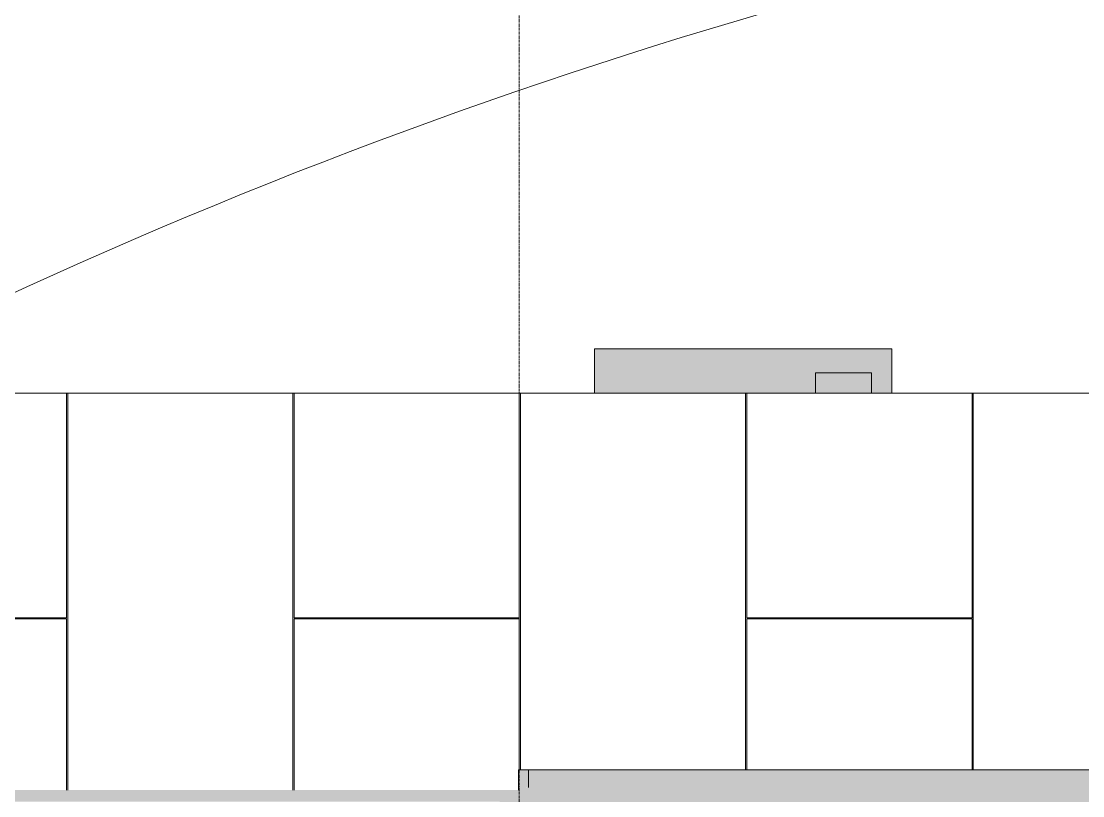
# Model space of a CAD drawing. Header units: inches. Extents: x 20478 to 36715, y -248 to 750.
# Drawn here: x 22436.9 to 22663.2, y 155.5 to 320.5 of the extents above; entities that cross this region are included whole.
import ezdxf

# ---------------------------------------------------------------- set-up
doc = ezdxf.new("R2010")
doc.units = ezdxf.units.IN
doc.header["$MEASUREMENT"] = 0
doc.linetypes.add('Grid Line 1_2_', pattern=[0.875, 0.5, -0.125, 0.125, -0.125])
for name, color, linetype, lineweight in [('A-ROOF', 132, 'Continuous', 13), ('A-WALL-PATT', 111, 'Continuous', 13), ('G-ANNO-TEXT', 231, 'Continuous', 9), ('L-SITE-WALL', 31, 'Continuous', 13), ('M-EQPM', 50, 'Continuous', 9), ('S-COLS', 52, 'Continuous', 9), ('S-GRID', 1, 'Continuous', 9)]:
    doc.layers.add(name, color=color, linetype=linetype, lineweight=lineweight)

# ---------------------------------------------------------------- blocks, each defined once
blk = doc.blocks.new('HSS-Round Hollow Structural Section-Column - HSS4X0_220-947151-Elevation - West')
at = {"layer": 'S-COLS'}
for points in [[(22543.05, 157.17), (22543.05, 161), (22542.93, 161), (22542.93, 157.17)], [(22543.05, 157.17), (22545, 157.23), (22544.97, 161), (22543.05, 161), (22543.05, 160.78)]]:
    blk.add_hatch(color=256, dxfattribs=at).paths.add_polyline_path(points, flags=0)
blk.add_line((22545.05, 157.19), (22545.05, 161), dxfattribs=at)
blk = doc.blocks.new('Carrier_48TC_Standard_Efficiency_Gas_Heat_Electric_Cooling_Packaged_Rooftop_Unit_3_to_15_nominal_tons - 15 ton 48TC__16-873539-Elevation - West')
at = {"layer": 'M-EQPM'}
for points in [[(22569.14, 241.25), (22606.24, 241.25), (22606.24, 245.58), (22618.12, 245.58), (22618.12, 241.25), (22622.49, 241.25), (22622.49, 250.7), (22559.12, 250.7), (22559.12, 241.25)], [(22618.12, 241.25), (22618.12, 245.58), (22606.24, 245.58), (22606.24, 241.25), (22607.87, 241.25)]]:
    blk.add_hatch(color=256, dxfattribs=at).paths.add_polyline_path(points, flags=0)
for p, q in [((22559.12, 250.7), (22622.49, 250.7)), ((22559.12, 241.25), (22559.12, 250.7)), ((22622.49, 250.7), (22622.49, 241.25)), ((22618.12, 245.58), (22606.24, 245.58)), ((22606.24, 245.58), (22606.24, 241.25)), ((22618.12, 241.25), (22618.12, 245.58))]:
    blk.add_line(p, q, dxfattribs=at)

msp = doc.modelspace()

# ---------------------------------------------------------------- hatches: boundary and pattern name
at = {"layer": 'A-ROOF', "lineweight": 5}
msp.add_hatch(color=256, dxfattribs=at).paths.add_polyline_path([(22786.678, 153.228), (22786.678, 156.681), (22784.428, 156.681), (22784.428, 161.003), (22545.003, 161.003), (22545.003, 157.23), (22543.921, 157.174), (22542.928, 157.164), (22542.928, 156.681), (22336.428, 156.681), (22336.428, 186.682), (21121.303, 186.682), (21121.303, 188.129), (20887.053, 188.129), (20887.053, 154.228), (22538.928, 154.228), (22538.928, 153.228), (22782.169, 153.228)], flags=0)
at = {"layer": 'A-WALL-PATT', "lineweight": 9}
h = msp.add_hatch(dxfattribs=at)
h.set_pattern_fill('FP_5', color=256, style=0, pattern_type=2)
h.set_pattern_definition([(0, (22350.18, 145), (-193, 193), [48, -145]), (90, (22350.18, 145), (-193, 1e-14), [96.25, -96.75]), (180, (22398.18, 241.25), (-193, 193), [48, -145]), (90, (22398.18, 145), (-193, 1e-14), [96.25, -96.75]), (180, (22398.18, 241.5), (-193, 193), [48, -145]), (90, (22398.18, 241.5), (-193, 1e-14), [96.25, -96.75]), (0, (22350.18, 337.75), (-193, 193), [48, -145]), (90, (22350.18, 241.5), (-193, 1e-14), [96.25, -96.75]), (0, (22398.43, 193), (-193, 193), [48, -145]), (90, (22398.43, 144.75), (-193, 1e-14), [48.25, -144.75]), (90, (22446.43, 144.75), (-193, 1e-14), [48.25, -144.75]), (0, (22398.43, 289.5), (-193, 193), [48, -145]), (90, (22398.43, 193.25), (-193, 1e-14), [96.25, -96.75]), (180, (22446.43, 193.25), (-193, 193), [48, -145]), (90, (22446.43, 193.25), (-193, 1e-14), [96.25, -96.75]), (90, (22398.43, 289.75), (-193, 1e-14), [48, -145]), (180, (22446.43, 289.75), (-193, 193), [48, -145]), (90, (22446.43, 289.75), (-193, 1e-14), [48, -145]), (0, (22446.68, 145), (-193, 193), [48, -145]), (90, (22446.68, 145), (-193, 1e-14), [96.25, -96.75]), (180, (22494.68, 241.25), (-193, 193), [48, -145]), (90, (22494.68, 145), (-193, 1e-14), [96.25, -96.75]), (180, (22494.68, 241.5), (-193, 193), [48, -145]), (90, (22494.68, 241.5), (-193, 1e-14), [96.25, -96.75]), (180, (22494.68, 337.75), (-193, 193), [48, -145]), (90, (22446.68, 241.5), (-193, 1e-14), [96.25, -96.75]), (0, (22494.93, 193), (-193, 193), [48, -145]), (90, (22494.93, 144.75), (-193, 1e-14), [48.25, -144.75]), (90, (22542.93, 144.75), (-193, 1e-14), [48.25, -144.75]), (0, (22494.93, 289.5), (-193, 193), [48, -145]), (90, (22494.93, 193.25), (-193, 1e-14), [96.25, -96.75]), (180, (22542.93, 193.25), (-193, 193), [48, -145]), (90, (22542.93, 193.25), (-193, 1e-14), [96.25, -96.75]), (90, (22494.93, 289.75), (-193, 1e-14), [48, -145]), (180, (22542.93, 289.75), (-193, 193), [48, -145]), (90, (22542.93, 289.75), (-193, 1e-14), [48, -145])])
h.paths.add_polyline_path([(22797.928, 145), (22797.928, 241.25), (22336.428, 241.25), (22336.428, 156.681), (22542.928, 156.681), (22542.928, 161.003), (22784.428, 161.003), (22784.428, 156.681), (22786.678, 156.681), (22786.678, 147.644), (22786.053, 147.644), (22786.053, 145), (22791.852, 145)], flags=0)

# ---------------------------------------------------------------- linework, layer by layer
at = {"layer": 'G-ANNO-TEXT', "color": 145}
msp.add_arc((22916.656, -783.148), 1151.238, 90, 129.830612, dxfattribs=at)
at = {"layer": 'L-SITE-WALL'}
for p, q in [((22797.928, 241.25), (22336.428, 241.25)), ((22542.928, 156.681), (22542.928, 161.003)), ((22542.928, 161.003), (22784.428, 161.003))]:
    msp.add_line(p, q, dxfattribs=at)
at = {"layer": 'S-GRID', "linetype": 'Grid Line 1_2_'}
msp.add_line((22543.053, -132), (22543.053, 648.659), dxfattribs=at)

# ---------------------------------------------------------------- block references
at = {"layer": 'M-EQPM'}
msp.add_blockref('Carrier_48TC_Standard_Efficiency_Gas_Heat_Electric_Cooling_Packaged_Rooftop_Unit_3_to_15_nominal_tons - 15 ton 48TC__16-873539-Elevation - West', (0, 0), dxfattribs=at)
at = {"layer": 'S-COLS'}
msp.add_blockref('HSS-Round Hollow Structural Section-Column - HSS4X0_220-947151-Elevation - West', (0, 0), dxfattribs=at)

doc.saveas('drawing.dxf')
